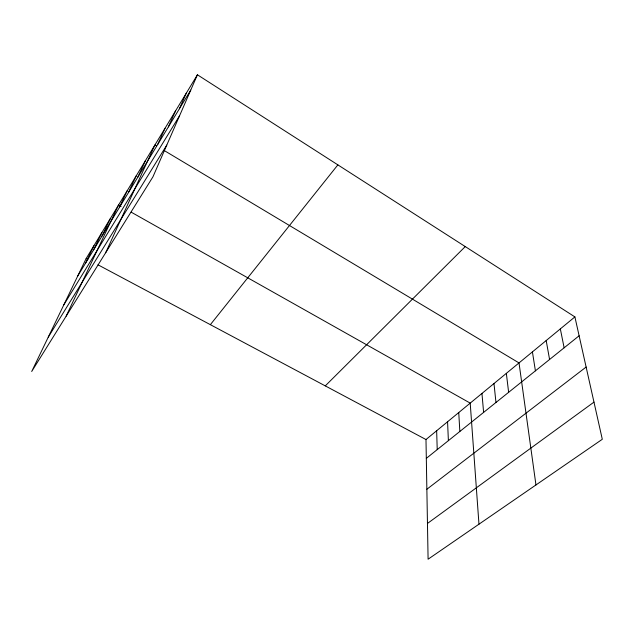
<?xml version="1.0" encoding="UTF-8"?>
<svg xmlns="http://www.w3.org/2000/svg" width="634" height="634" viewBox="0 0 634 634"><rect width="100%" height="100%" fill="white"/><g stroke="black" fill="none" stroke-linecap="round" stroke-linejoin="round"><path stroke-width="0.95" d="M197.42 74.788L152.96 176.799L31.7 371.484L86.169 258.506L197.42 74.788L574.895 316.905L602.3 439.283L428.093 559.212L425.985 439.536L574.895 316.905M179.374 108.794L186.261 93.214M168.382 126.887L175.475 111.029M157.747 144.378L165.03 128.274M105.664 252.736L154.926 144.972L156.614 145.978M137.8 177.187L145.416 160.671M128.433 192.593L136.191 175.903M119.35 207.54L127.236 190.683M66.142 316.184L118.55 205.036L121.078 206.462M101.987 236.102L110.102 218.984M93.681 249.756L101.9 232.527M85.614 263.031L93.927 245.699M77.776 275.925L190.763 90.068M63.86 304.788L179.573 115.737M48.247 337.153L166.797 145.059M210.361 324.663L337.874 164.88M325.274 385.884L465.253 246.586M426.317 458.358L579.119 335.782M426.864 489.25L586.125 367.046M427.467 523.446L593.979 402.114M86.169 258.506L87.857 259.409M97.993 264.806L425.985 439.536M131.19 212.16L470.206 403.121L478.971 524.183M164.206 150.527L519.016 362.925L535.96 484.955M560.337 328.895L564.133 347.804M546.183 340.553L549.575 359.486M532.417 351.894L535.413 370.842M506.344 373.363L508.634 392.327M493.989 383.53L495.962 402.495M481.951 393.445L483.615 412.401M458.747 412.56L459.84 431.469M447.564 421.769L448.389 440.654M436.652 430.755L437.222 449.617"/></g></svg>
